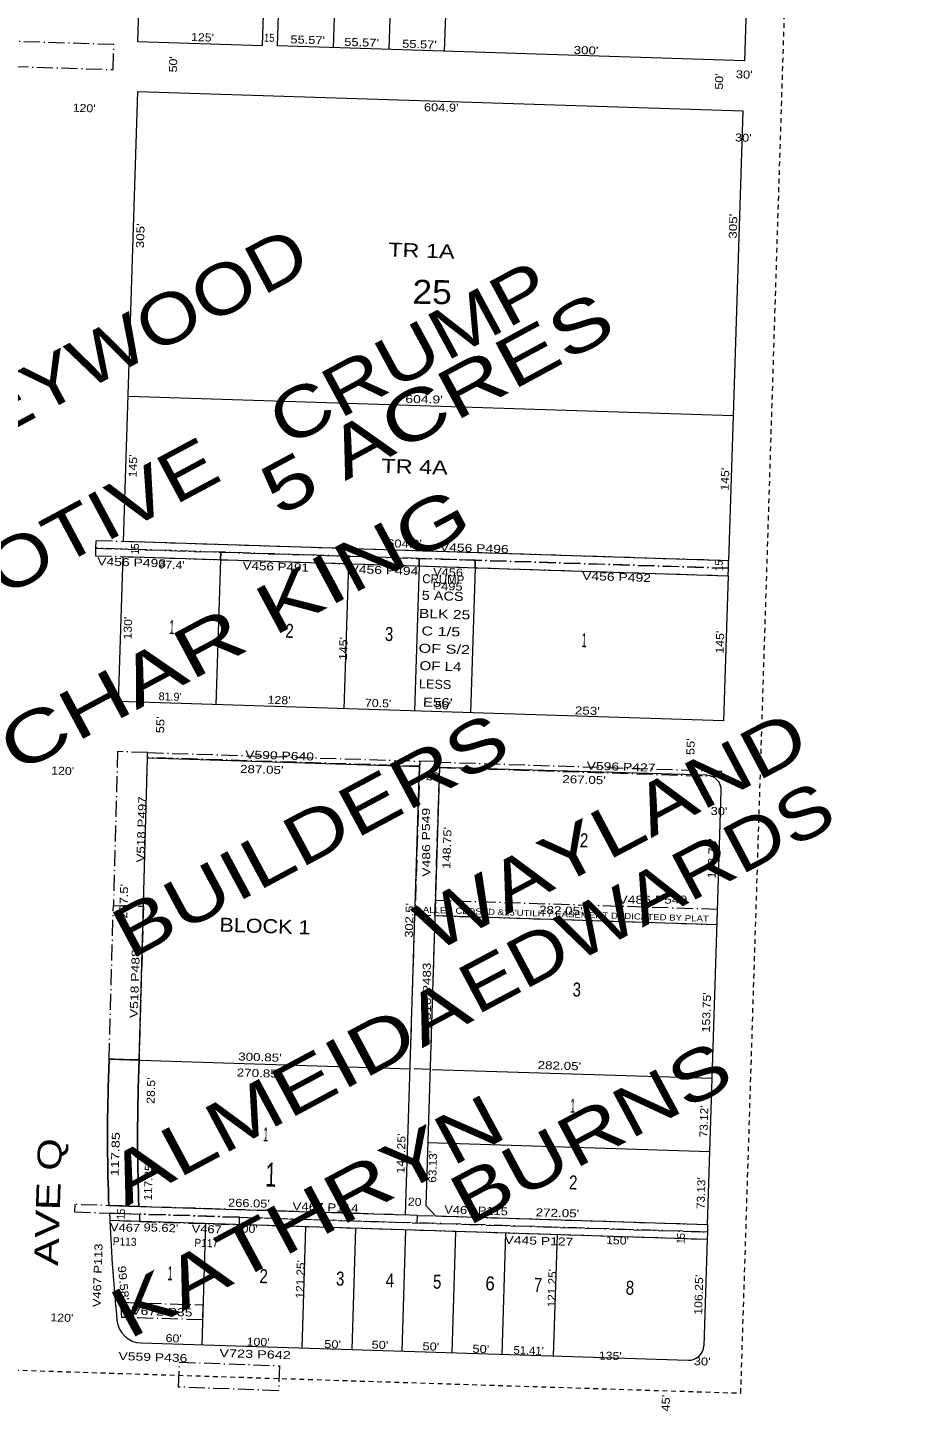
# Model space of a CAD drawing. Extents: x 941784 to 947279, y 7262721 to 7268197.
# Drawn here: x 946399 to 947279, y 7262721 to 7264104 of the extents above; entities that cross this region are included whole.
import ezdxf
from ezdxf.enums import TextEntityAlignment as Align

# ---------------------------------------------------------------- set-up
doc = ezdxf.new("R2010")
doc.units = 0
doc.header["$LTSCALE"] = 3.2
doc.linetypes.add('DOT_DASHED', pattern=[7.7, 5, -1.2, 0.3, -1.2])
doc.linetypes.add('SHORT_DASHED', pattern=[2.7, 1.5, -1.2])
for name, color, linetype, lineweight in [('1', 7, 'SHORT_DASHED', 13), ('21', 7, 'DOT_DASHED', 13), ('25', 7, 'Continuous', 25), ('6', 7, 'Continuous', 13), ('7', 7, 'Continuous', 13)]:
    doc.layers.add(name, color=color, linetype=linetype, lineweight=lineweight)
for name, color, linetype in [('10', 7, 'Continuous'), ('11', 7, 'Continuous'), ('13', 7, 'Continuous'), ('15', 7, 'Continuous'), ('19', 7, 'Continuous'), ('22', 7, 'Continuous')]:
    doc.layers.add(name, color=color, linetype=linetype)

msp = doc.modelspace()

# ---------------------------------------------------------------- linework, layer by layer
at = {"layer": '1'}
msp.add_lwpolyline([(941834.991, 7262906.536), (947111.991, 7262739.057), (947279.358, 7268029.074), (941998.977, 7268196.607)], close=True, dxfattribs=at)
at = {"layer": '21'}
msp.add_line((946515.063, 7263225.542), (946510.803, 7263071.967), dxfattribs=at)
for points in [[(945989.993, 7264077.499), (946484.745, 7264061.842), (946485.537, 7264086.828), (945990.784, 7264102.485)], [(946467.361, 7263583.481), (947099.544, 7263563.474), (947099.783, 7263570.97), (946467.598, 7263590.977)], [(946467.125, 7263575.984), (946592.061, 7263572.03), (946592.298, 7263579.526), (946467.361, 7263583.481)], [(946592.298, 7263579.526), (946592.061, 7263572.03), (946719.997, 7263567.982), (946720.234, 7263575.478)], [(946719.997, 7263567.982), (946790.462, 7263565.752), (946790.699, 7263573.248), (946720.234, 7263575.478)], [(946790.462, 7263565.752), (946846.435, 7263563.98), (946846.671, 7263571.477), (946790.699, 7263573.248)], [(946846.435, 7263563.98), (947099.307, 7263555.979), (947099.544, 7263563.474), (946846.671, 7263571.477)], [(946519.327, 7263379.234), (946489.343, 7263380.184), (946485.078, 7263226.491), (946515.067, 7263225.659)], [(946519.327, 7263379.234), (946791.24, 7263370.629), (946791.082, 7263365.633), (946519.168, 7263374.237)], [(946806.234, 7263370.195), (946791.243, 7263370.669), (946786.378, 7263216.997), (946806.368, 7263216.363), (946811.232, 7263370.037)], [(947093.117, 7263360.359), (946811.208, 7263369.281), (946811.051, 7263364.284), (947092.958, 7263355.362)], [(946806.367, 7263216.323), (947088.277, 7263207.402), (947088.751, 7263222.396), (946806.842, 7263231.316)], [(946781.514, 7263063.283), (946786.377, 7263216.957), (946806.367, 7263216.323), (946801.504, 7263062.65)], [(946446.366, 7262920.062), (946788.695, 7262909.229), (946788.933, 7262916.725), (946446.603, 7262927.558)], [(946611.224, 7262914.845), (946511.274, 7262918.008), (946511.036, 7262910.512), (946610.986, 7262907.349)], [(947078.313, 7262892.56), (946610.986, 7262907.349), (946611.224, 7262914.845), (947078.55, 7262900.056)], [(946788.933, 7262916.725), (947078.787, 7262907.553), (947078.55, 7262900.056), (946788.695, 7262909.229)], [(946492.544, 7262829.807), (946574.583, 7262827.21), (946574.109, 7262812.218), (946493.669, 7262814.763)], [(946551.146, 7262770.04), (946651.081, 7262766.425), (946650.177, 7262741.442), (946550.242, 7262745.056)]]:
    msp.add_lwpolyline(points, close=True, dxfattribs=at)
for points in [[(946510.803, 7263071.967), (946480.815, 7263072.799), (946485.078, 7263226.491), (946515.063, 7263225.542)], [(946481.267, 7262918.959), (946511.274, 7262918.008), (946511.036, 7262910.512), (946481.581, 7262911.444)]]:
    msp.add_lwpolyline(points, dxfattribs=at)
msp.add_arc((948329.705, 7262992.502), 1849.9, 182.27842, 182.51134, dxfattribs=at)
at = {"layer": '25'}
for p, q in [((946480.815, 7263072.799), (946479.914, 7263044.314)), ((946480.553, 7262926.484), (946510.611, 7262925.533))]:
    msp.add_line(p, q, dxfattribs=at)
msp.add_lwpolyline([(946509.903, 7263043.52), (946510.804, 7263072.006), (946480.815, 7263072.799)], dxfattribs=at)
for radius, end in [(1849.9, 182.13639), (1819.9, 182.20159)]:
    msp.add_arc((948329.168, 7262995.446), radius, 178.48627, end, dxfattribs=at)
at = {"layer": '6'}
for p, q in [((947119.788, 7264203.154), (947115.597, 7264070.721)), ((947099.307, 7263555.979), (947094.721, 7263411.051)), ((946510.803, 7263071.967), (946519.168, 7263373.526)), ((946791.061, 7263364.922), (946519.168, 7263373.526)), ((947077.989, 7263356.552), (946811.051, 7263364.284)), ((946808.532, 7263216.256), (947088.277, 7263207.402)), ((946480.813, 7263072.762), (946479.914, 7263044.314)), ((946480.813, 7263072.762), (946781.93, 7263063.233)), ((946803.669, 7263062.582), (947083.413, 7263053.729)), ((947078.313, 7262892.56), (946481.581, 7262911.444)), ((947078.313, 7262892.56), (947074.952, 7262786.363)), ((946512.751, 7262789.147), (947059.485, 7262771.845))]:
    msp.add_line(p, q, dxfattribs=at)
msp.add_lwpolyline([(946642.985, 7264365.817), (946518.047, 7264369.77), (946509.191, 7264089.91), (946634.128, 7264085.957)], close=True, dxfattribs=at)
for points in [[(947115.597, 7264070.721), (946649.121, 7264085.482), (946652.995, 7264207.921)], [(947099.783, 7263570.97), (946495.184, 7263590.103), (946509.418, 7264039.878), (947114.016, 7264020.745)], [(947114.016, 7264020.745), (947104.368, 7263715.898), (947099.783, 7263570.97)], [(947094.721, 7263411.051), (946490.123, 7263430.184), (946494.71, 7263575.111), (947099.307, 7263555.979)], [(946480.553, 7262926.484), (946776.888, 7262917.106), (946791.061, 7263364.922)], [(946811.051, 7263364.284), (946797.194, 7262926.47), (946806.873, 7262916.157), (947078.787, 7262907.553)], [(947078.787, 7262907.553), (947088.356, 7263209.941), (947092.507, 7263341.085)]]:
    msp.add_lwpolyline(points, dxfattribs=at)
for centre, radius, start, end in [((947077.514, 7263341.56), 15, 358.1874, 88.1874), ((948329.168, 7262995.446), 1849.9, 178.48627, 182.13639), ((948329.705, 7262992.502), 1849.9, 182.51136, 185.6091), ((946513.542, 7262814.135), 25, 185.6091, 268.1874), ((947059.959, 7262786.838), 15, 268.1874, 358.1874)]:
    msp.add_arc(centre, radius, start, end, dxfattribs=at)
at = {"layer": '7'}
for p, q in [((946708.854, 7264216.158), (946704.663, 7264083.725)), ((946764.396, 7264214.401), (946760.206, 7264081.967)), ((946819.938, 7264212.643), (946815.747, 7264080.209)), ((947104.368, 7263715.898), (946499.771, 7263735.031)), ((946592.061, 7263572.03), (946587.475, 7263427.103)), ((946719.997, 7263567.982), (946715.411, 7263423.055)), ((946790.462, 7263565.752), (946785.875, 7263420.825)), ((946846.435, 7263563.98), (946841.847, 7263419.053)), ((946799.191, 7262989.567), (947081.1, 7262980.647)), ((946577.153, 7262908.42), (946573.318, 7262787.231)), ((946677.103, 7262905.256), (946673.268, 7262784.067)), ((946727.078, 7262903.675), (946723.243, 7262782.486)), ((946777.054, 7262902.093), (946773.218, 7262780.904)), ((946827.028, 7262900.512), (946823.193, 7262779.323)), ((946877.003, 7262898.931), (946873.168, 7262777.741)), ((946928.388, 7262897.305), (946924.552, 7262776.115))]:
    msp.add_line(p, q, dxfattribs=at)

# ---------------------------------------------------------------- texts
at = {"layer": '10'}
for s, height, width, p in [('TR 1A', 14, 1.25, (946759.51, 7263875.027)), ('TR 4A', 14, 1.25, (946752.673, 7263658.993)), ('CRUMP', 9, 0.95, (946793.617, 7263548.606)), ('5 ACS', 9, 1.2, (946793.091, 7263531.988)), ('BLK 25', 9, 1.3, (946790.253, 7263513.931)), ('1', 14, 0.5, (946540.673, 7263497.691)), ('2', 14, 0.8, (946656.73, 7263494.018)), ('3', 14, 0.8, (946756.208, 7263490.869)), ('C 1/5', 9, 1.35, (946792.722, 7263496.462)), ('1', 14, 0.5, (946952.612, 7263484.654)), ('OF S/2', 9, 1.35, (946789.908, 7263479.161)), ('OF L4', 9, 1.25, (946790.868, 7263461.74)), ('LESS', 9, 1.05, (946790.294, 7263443.612)), ("E56'", 9, 1.25, (946794.25, 7263425.338)), ('2', 14, 0.8, (946951.005, 7263284.719)), ('BLOCK 1', 14, 1.15, (946590.879, 7263200.308)), ('3', 14, 0.8, (946943.729, 7263135.491)), ('1', 14, 0.5, (946941.329, 7263019.322)), ('1', 14, 0.5, (946634.591, 7262990.759)), ('2', 14, 0.8, (946940.182, 7262942.714)), ('1', 14, 0.5, (946539.001, 7262851.939)), ('2', 14, 0.8, (946630.827, 7262849.033)), ('3', 14, 0.8, (946707.347, 7262846.612)), ('4', 14, 0.8, (946757.087, 7262845.038)), ('5', 14, 0.8, (946804.274, 7262843.545)), ('6', 14, 0.9, (946856.564, 7262841.89)), ('7', 14, 0.8, (946905.027, 7262840.356)), ('8', 14, 0.8, (946996.854, 7262837.45))]:
    msp.add_text(s, height=height, rotation=358.187, dxfattribs=dict(at, width=width)).set_placement(p)
at = {"layer": '10', "width": 1.1}
msp.add_text('25', height=24, rotation=359.158, dxfattribs=at).set_placement((946823.019, 7263827.275), align=Align.RIGHT)
at = {"layer": '10', "width": 0.6}
msp.add_text('1', height=24, rotation=358.187, dxfattribs=at).set_placement((946642.172, 7262945.317), align=Align.CENTER)
at = {"layer": '11'}
for s, rotation, width, p in [("125'", 358.187, 1.15, (946574.057, 7264090.096)), ('15', 358.187, 0.9, (946640.699, 7264089.682)), ("55.57'", 358.187, 1.2, (946679.152, 7264087.578)), ("55.57'", 358.187, 1.2, (946732.963, 7264085.067)), ("55.57'", 358.187, 1.2, (946790.821, 7264083.236)), ("300'", 358.187, 1.25, (946957.257, 7264077.16)), ("30'", 357.929, 1.2, (947115.279, 7264052.952)), ("120'", 358.187, 1.15, (946455.765, 7264019.409)), ("604.9'", 359.158, 1.2, (946812.61, 7264020.024)), ("30'", 357.929, 1.2, (947114.344, 7263989.825)), ("305'", 88.187, 1.25, (946515.979, 7263895.594)), ("305'", 88.187, 1.25, (947108.224, 7263905.159)), ("145'", 88.187, 1.15, (946508.672, 7263665.566)), ("145'", 88.187, 1.15, (947100.195, 7263652.325)), ('15', 88.187, 0.9, (946510.688, 7263582.674)), ("604.9'", 359.158, 1.2, (946775.993, 7263584.146)), ("97.4'", 358.187, 1.15, (946543.073, 7263562.926)), ('15', 88.187, 0.9, (947094.043, 7263566.039)), ("130'", 88.187, 1.15, (946503.476, 7263503.496)), ("145'", 88.187, 1.15, (946718.761, 7263483.082)), ("145'", 88.187, 1.15, (947095.04, 7263489.438)), ("128'", 358.187, 1.15, (946650.537, 7263427.759)), ("70.5'", 358.187, 1.15, (946749.498, 7263424.628)), ("56'", 358.187, 1.15, (946814.331, 7263422.576)), ("253'", 358.187, 1.25, (946958.528, 7263417.1)), ("55'", 88.187, 1.2, (946535.965, 7263406.805)), ("55'", 88.187, 1.2, (947065.791, 7263384.997)), ("287.05'", 358.187, 1.25, (946633.242, 7263358.349)), ("120'", 358.187, 1.15, (946434.286, 7263356.984)), ('20', 358.187, 1.15, (946803.976, 7263351.551)), ("267.05'", 358.187, 1.25, (946955.262, 7263348.156)), ("30'", 358.187, 1.2, (947090.078, 7263316.752)), ("148.75'", 88.187, 1.2, (946822.352, 7263283.803)), ("133.75'", 88.187, 1.15, (947087.39, 7263273.395)), ("287.5'", 88.187, 1.2, (946499.386, 7263230.388)), ("302.5'", 88.187, 1.2, (946784.74, 7263211.328)), ("282.05'", 358.187, 1.25, (946932.033, 7263217.535)), ("153.75'", 88.187, 1.15, (947081.665, 7263119.44)), ("300.85'", 358.187, 1.25, (946631.419, 7263070.851)), ("270.85'", 358.187, 1.25, (946629.996, 7263054.848)), ("282.05'", 358.187, 1.25, (946930.601, 7263062.334)), ("28.5'", 88.187, 1.15, (946526.617, 7263041.172)), ("73.12'", 88.187, 1.1, (947079.06, 7263010.485)), ("146.25'", 88.187, 1.15, (946776.501, 7262978.328)), ("63.13'", 88.187, 1.1, (946808.092, 7262965.107)), ('117.85', 88.187, 1.1, (946524.033, 7262949.434)), ("73.13'", 88.187, 1.1, (947076.21, 7262938.727)), ("266.05'", 358.187, 1.2, (946620.401, 7262924.877)), ('20', 358.187, 1.15, (946786.029, 7262926.253)), ("272.05'", 358.187, 1.25, (946928.669, 7262915.158)), ('15', 88.187, 0.9, (946496.566, 7262917.777)), ("95.62'", 358.187, 1.2, (946532.421, 7262900.258)), ("100'", 358.187, 1.15, (946617.743, 7262899.384)), ("150'", 358.187, 1.15, (946988.682, 7262887.682)), ('15', 88.187, 0.9, (947056.107, 7262893.511)), ("121.25'", 88.187, 1.1, (946675.836, 7262852.611)), ("99.58'", 275.651, 1.2, (946491.22, 7262848.733)), ("121.25'", 88.187, 1.1, (946927.35, 7262843.74)), ("106.25'", 88.187, 1.15, (947073.908, 7262837.177)), ("120'", 358.187, 1.15, (946433.53, 7262810.45)), ("60'", 358.187, 1.15, (946545.228, 7262789.811)), ("100'", 358.187, 1.15, (946629.589, 7262786.227)), ("50'", 358.187, 1.2, (946704.02, 7262783.873)), ("50'", 358.187, 1.2, (946751.286, 7262783.29)), ("50'", 358.187, 1.2, (946802.174, 7262781.68)), ("50'", 358.187, 1.2, (946852.121, 7262779.185)), ("51.41'", 358.187, 1.05, (946899.878, 7262777.675)), ("135'", 358.187, 1.15, (946981.397, 7262772.355)), ("30'", 358.187, 1.2, (947073.256, 7262766.74)), ("45'", 87.929, 1.2, (947040.977, 7262728.842))]:
    msp.add_text(s, height=8, rotation=rotation, dxfattribs=dict(at, width=width)).set_placement(p, align=Align.CENTER)
for s, rotation, width, p in [("50'", 88.187, 1.15, (946549.069, 7264074.998)), ("50'", 88.187, 1.15, (947094.565, 7264057.736)), ("604.9'", 359.158, 1.3, (946814.225, 7263728.102)), ('117.85', 88.187, 1.35, (946491.655, 7262999.799))]:
    msp.add_text(s, height=8, rotation=rotation, dxfattribs=dict(at, width=width)).set_placement(p, align=Align.RIGHT)
msp.add_text("81.9'", height=8, rotation=358.187, dxfattribs=at).set_placement((946541.629, 7263431.205), align=Align.CENTER)
at = {"layer": '13'}
for s, rotation, width, p in [('V456 P496', 358.187, 1.3, (946845.57, 7263579.612)), ('V456 P493', 358.187, 1.3, (946503.202, 7263565.352)), ('V456 P491', 358.187, 1.25, (946647.173, 7263561.105)), ('V456 P494', 358.187, 1.3, (946755.273, 7263557.594)), ('V456', 358.187, 1.2, (946819.328, 7263555.473)), ('V456 P492', 358.187, 1.3, (946987.705, 7263550.733)), ('P495', 358.187, 1.2, (946818.886, 7263541.48)), ('V590 P640', 358.187, 1.3, (946651.045, 7263372.32)), ('V596 P427', 358.187, 1.3, (946992.241, 7263361.125)), ('V518 P497', 88.187, 1.25, (946517.053, 7263302.341)), ('V486 P549', 90.187, 1.3, (946801.577, 7263289.597)), ('V486 P549', 0.187, 1.3, (947024.118, 7263228.198)), ('V518 P488', 88.187, 1.3, (946510.44, 7263148.11)), ('V518 P483', 90.187, 1.25, (946802.324, 7263136.205)), ('V467 P114', 358.187, 1.25, (946696.902, 7262920.847)), ('V467 P115', 358.187, 1.2, (946847.358, 7262917.622)), ('V467', 358.187, 1.2, (946496.64, 7262900.49)), ('V467', 358.187, 1.2, (946578.219, 7262899)), ('V445 P127', 358.187, 1.3, (946910.166, 7262887.28)), ('V467 P113', 88.187, 1.2, (946473.307, 7262856.58)), ('P113', 358.187, 0.95, (946496.196, 7262886.498)), ('P117', 358.187, 0.95, (946577.776, 7262885.008)), ('V672 P35', 358.187, 1.3, (946533.473, 7262816.508)), ('V559 P436', 358.187, 1.3, (946524.49, 7262771.043)), ('V723 P642', 358.187, 1.35, (946626.613, 7262774.065))]:
    msp.add_text(s, height=8, rotation=rotation, dxfattribs=dict(at, width=width)).set_placement(p, align=Align.CENTER)
at = {"layer": '15'}
for s, width, p in [('HOLLEYWOOD', 1.2, (946178.588, 7263591.311)), ('AUTOMOTIVE', 1.25, (946108.543, 7263391.496))]:
    msp.add_text(s, height=50, rotation=28.187, dxfattribs=dict(at, width=width)).set_placement(p)
for s, rotation, width, p in [('CRUMP', 28.379, 1.25, (946792.987, 7263756.468)), ('5 ACRES', 28.379, 1.35, (946820.252, 7263706.413)), ('CHAR KING', 28.187, 1.4, (946617.76, 7263480.323)), ('BUILDERS', 28.187, 1.3, (946693.572, 7263274.624)), ('WAYLAND', 27.929, 1.3, (946994.272, 7263278.851)), ('EDWARDS', 27.929, 1.2, (947029.401, 7263212.587)), ('ALMEIDA', 28.187, 1.35, (946671.743, 7263018.443)), ('BURNS', 28.187, 1.3, (946973.864, 7262977.395)), ('KATHRYN', 28.187, 1.35, (946690.681, 7262893.917))]:
    msp.add_text(s, height=50, rotation=rotation, dxfattribs=dict(at, width=width)).set_placement(p, align=Align.CENTER)
at = {"layer": '19', "width": 1.3}
msp.add_text('AVE Q', height=24, rotation=88.187, dxfattribs=at).set_placement((946431.825, 7262929.655), align=Align.CENTER)
at = {"layer": '22', "width": 1.2}
msp.add_text("ALLEY CLOSED &15'UTILITY EASEMENT DEDICATED BY PLAT", height=6, rotation=358.187, dxfattribs=at).set_placement((946937.036, 7263214.698), align=Align.CENTER)

doc.saveas('drawing.dxf')
